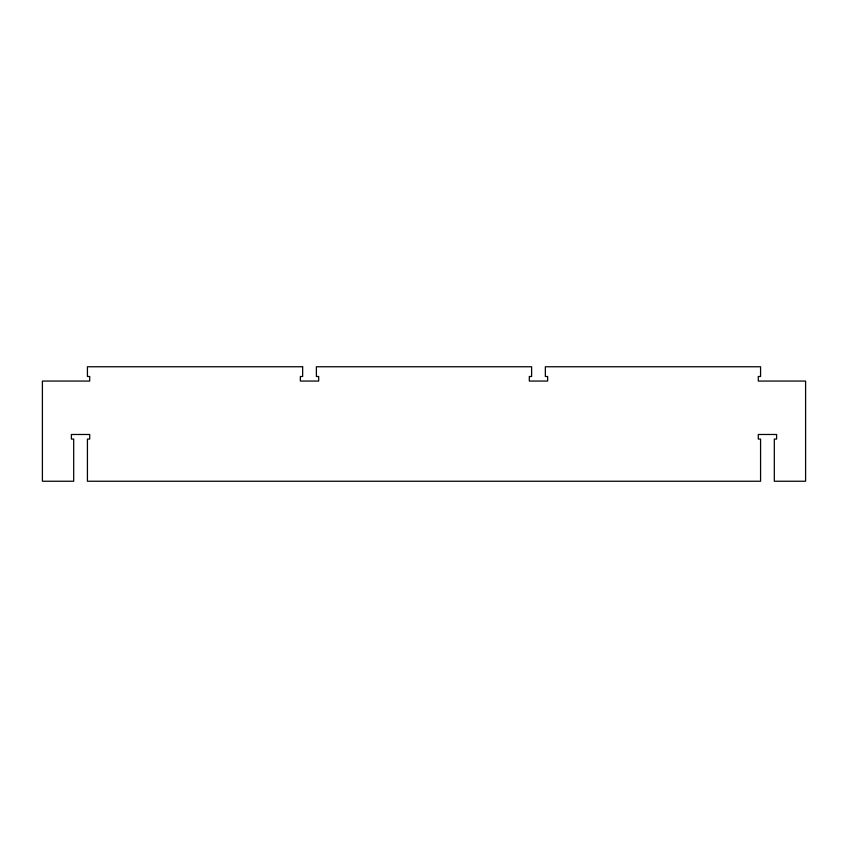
<?xml version="1.0" encoding="UTF-8"?>
<svg xmlns="http://www.w3.org/2000/svg" width="848" height="848" viewBox="0 0 848 848"><rect width="100%" height="100%" fill="white"/><g stroke="black" fill="none" stroke-linecap="round" stroke-linejoin="round"><path stroke-width="1.27" d="M302.651 366.76L87.429 366.76L87.429 376.48L89.718 376.48L89.718 381.059L42.4 381.059L42.4 481.24L73.691 481.24L73.691 439.063L71.402 439.063L71.402 434.483L89.718 434.483L89.718 439.063L87.429 439.063L87.429 481.24L760.571 481.24L760.571 439.063L758.282 439.063L758.282 434.483L776.598 434.483L776.598 439.063L774.309 439.063L774.309 481.24L805.6 481.24L805.6 381.059L758.282 381.059L758.282 376.48L760.571 376.48L760.571 366.76L545.349 366.76L545.349 376.48L547.638 376.48L547.638 381.059L529.322 381.059L529.322 376.48L531.611 376.48L531.611 366.76L316.389 366.76L316.389 376.48L318.678 376.48L318.678 381.059L300.362 381.059L300.362 376.48L302.651 376.48L302.651 366.76"/></g></svg>
